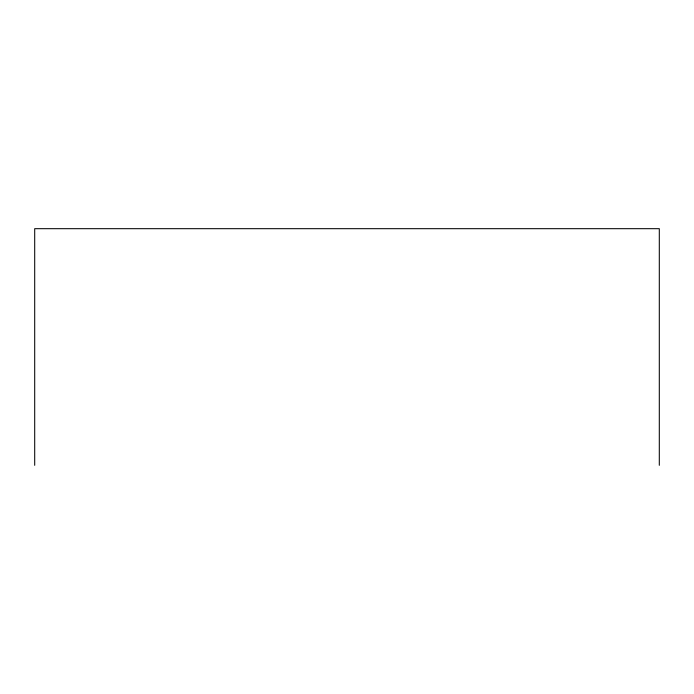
<?xml version="1.0" encoding="UTF-8"?>
<svg xmlns="http://www.w3.org/2000/svg" width="694" height="694" viewBox="0 0 694 694"><rect width="100%" height="100%" fill="white"/><g stroke="black" fill="none" stroke-linecap="round" stroke-linejoin="round"><path stroke-width="1.04" d="M659.3 465.318L659.3 228.682L34.7 228.682L34.7 465.318"/></g></svg>
